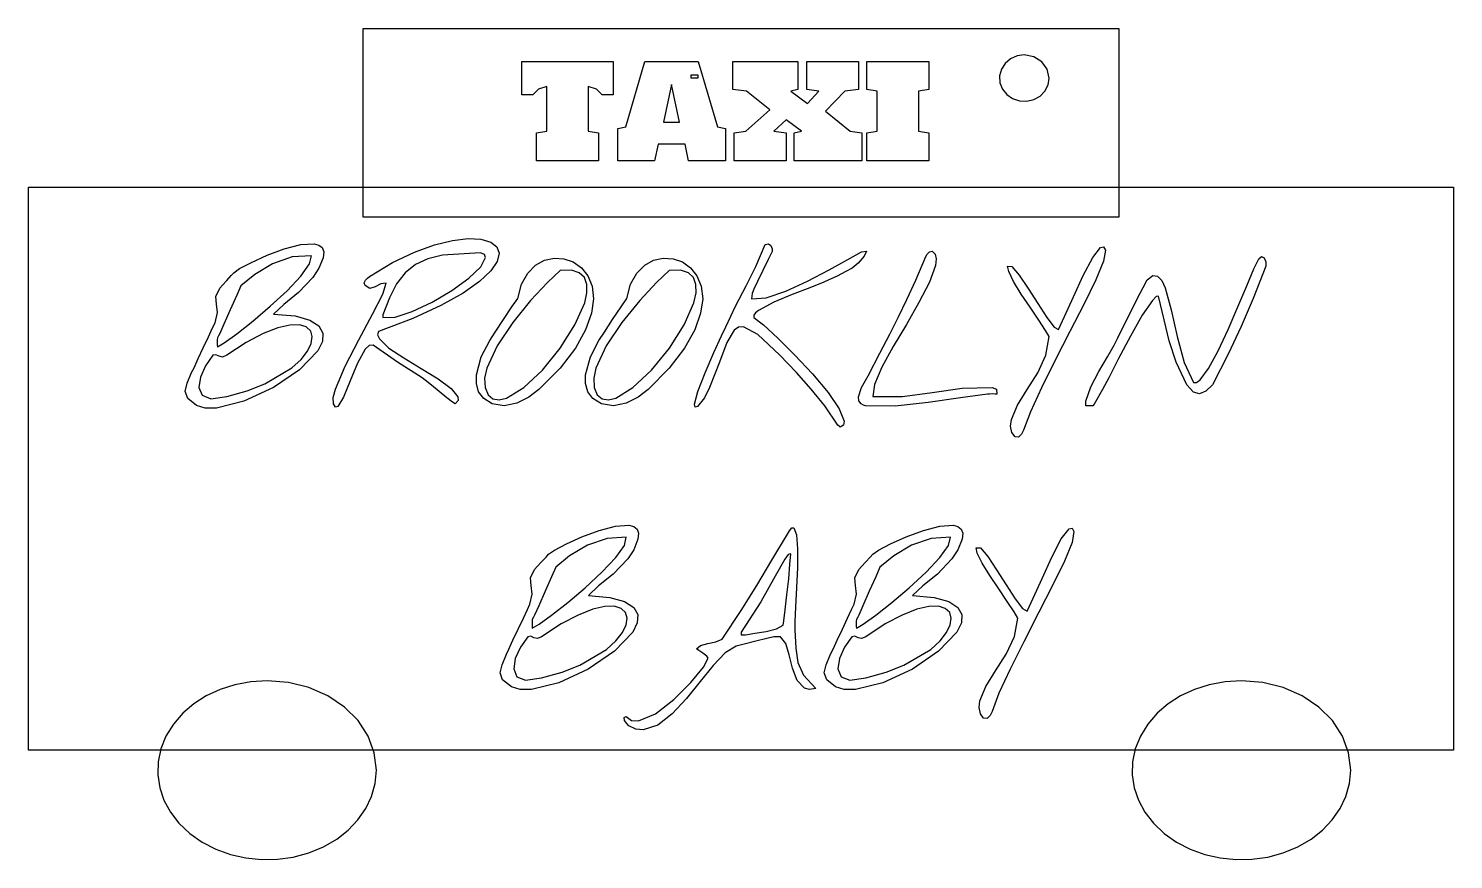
# Model space of a CAD drawing. Extents: x 0 to 114, y 0 to 66.
import ezdxf

# ---------------------------------------------------------------- set-up
doc = ezdxf.new("R2010")
doc.units = 0

msp = doc.modelspace()

# ---------------------------------------------------------------- linework, layer by layer
at = {"layer": 'Layer 1', "color": 7}
for points in [[(26.723412, 66.410436), (87.048336, 66.410436), (87.048336, 51.329205), (26.723412, 51.329205), (26.723412, 66.410436)], [(79.507721, 64.293772), (78.925858, 64.212451), (78.405262, 63.98164), (77.977566, 63.621065), (77.6744, 63.150452), (77.532227, 62.617598), (77.561477, 62.080368), (77.754728, 61.573584), (78.104557, 61.132072), (78.577606, 60.805564), (79.120589, 60.625197), (79.696193, 60.597897), (80.267107, 60.730591), (80.771335, 61.013546), (81.157666, 61.41273), (81.404964, 61.898619), (81.492093, 62.441691), (81.336151, 63.162605), (80.910884, 63.75131), (80.280128, 64.148226), (79.507721, 64.293772), (79.507721, 64.293772)], [(52.917129, 62.706274), (53.446295, 62.706274), (53.446295, 62.441691), (52.917129, 62.441691), (52.917129, 62.706274)], [(0.008171, 53.731116), (113.771188, 53.731116), (113.771188, 8.744068), (0.008171, 8.744068), (0.008171, 53.731116)], [(19.050505, 14.287585), (17.745408, 14.207583), (16.490308, 13.973919), (15.302603, 13.596104), (14.199689, 13.083648), (13.198963, 12.446062), (12.317824, 11.692857), (11.573668, 10.833545), (10.983892, 9.877635), (10.57479, 8.860496), (10.358334, 7.822344), (10.330443, 6.779972), (10.487034, 5.750169), (10.824027, 4.749726), (11.337337, 3.795432), (12.022885, 2.904079), (12.876587, 2.092456), (13.86857, 1.393973), (14.958002, 0.83307), (16.124361, 0.413089), (17.347125, 0.137368), (18.605773, 0.009248), (19.879783, 0.032068), (21.148635, 0.209168), (22.391806, 0.543888), (23.560139, 1.026432), (24.61041, 1.635287), (25.530993, 2.356219), (26.310265, 3.174994), (26.9366, 4.077378), (27.398375, 5.049138), (27.683964, 6.076038), (27.781744, 7.143844), (27.612426, 8.544027), (27.117118, 9.877635), (26.314793, 11.107195), (25.224423, 12.195232), (23.894601, 13.087353), (22.391806, 13.7438), (20.76184, 14.149052), (19.050505, 14.287585), (19.050505, 14.287585)], [(96.837907, 14.287585), (95.53281, 14.207583), (94.27771, 13.973919), (93.090005, 13.596104), (91.987091, 13.083648), (90.986365, 12.446062), (90.105226, 11.692857), (89.36107, 10.833545), (88.771294, 9.877635), (88.362192, 8.860496), (88.145736, 7.822344), (88.117845, 6.779972), (88.274436, 5.750169), (88.611429, 4.749726), (89.124739, 3.795432), (89.810287, 2.904079), (90.663989, 2.092456), (91.655972, 1.393973), (92.745404, 0.83307), (93.911763, 0.413089), (95.134527, 0.137368), (96.393175, 0.009248), (97.667185, 0.032068), (98.936037, 0.209168), (100.179208, 0.543888), (101.347541, 1.026432), (102.397812, 1.635287), (103.318395, 2.356219), (104.097667, 3.174994), (104.724002, 4.077378), (105.185777, 5.049138), (105.471366, 6.076038), (105.569146, 7.143844), (105.399828, 8.544027), (104.90452, 9.877635), (104.102195, 11.107195), (103.011825, 12.195232), (101.682003, 13.087353), (100.179208, 13.7438), (98.549242, 14.149052), (96.837907, 14.287585), (96.837907, 14.287585)]]:
    msp.add_lwpolyline(points, dxfattribs=at)
for points in [[(40.566395, 55.827116), (40.566395, 58.06988), (41.382898, 58.19905), (41.382898, 61.780234), (40.711122, 61.563196), (40.266622, 61.118776), (39.398525, 61.118776), (39.398525, 63.764606), (46.674558, 63.764606), (46.674558, 61.118776), (45.806461, 61.118776), (45.361962, 61.563196), (44.690185, 61.780234), (44.690185, 58.19905), (45.506689, 58.06988), (45.506689, 55.827116), (40.566395, 55.827116), (40.566395, 55.827116)], [(47.051853, 55.827116), (47.051853, 58.431618), (47.687382, 58.560788), (49.211909, 63.764606), (53.480426, 63.764606), (55.009981, 58.560788), (55.645509, 58.431618), (55.645509, 55.827116), (52.705198, 55.827116), (52.426328, 57.160376), (50.266008, 57.160376), (49.992164, 55.827116), (47.051853, 55.827116), (47.051853, 55.827116)], [(56.338187, 55.827116), (56.338187, 58.06988), (57.273488, 58.19389), (59.180338, 59.899207), (57.325082, 61.397832), (56.229708, 61.521842), (56.229708, 63.764606), (61.438554, 63.764606), (61.438554, 61.521842), (60.87023, 61.397832), (62.20849, 60.426309), (63.102516, 61.397832), (62.136259, 61.521842), (62.136259, 63.764606), (66.270369, 63.764606), (66.270369, 61.521842), (65.180022, 61.397832), (63.634857, 59.795861), (65.593301, 58.19389), (66.533893, 58.06988), (66.533893, 55.827116), (61.138781, 55.827116), (61.138781, 58.06988), (61.70737, 58.19389), (60.503253, 59.11374), (59.505775, 58.19389), (60.487643, 58.06988), (60.487643, 55.827116), (56.338187, 55.827116), (56.338187, 55.827116)], [(66.942145, 55.827116), (66.942145, 58.06988), (67.758648, 58.19905), (67.758648, 61.392672), (66.942145, 61.521842), (66.942145, 63.764606), (71.882439, 63.764606), (71.882439, 61.521842), (71.065935, 61.392672), (71.065935, 58.19905), (71.882439, 58.06988), (71.882439, 55.827116), (66.942145, 55.827116), (66.942145, 55.827116)], [(50.710507, 58.932871), (51.981828, 58.932871), (51.346035, 61.924934), (50.710507, 58.932871), (50.710507, 58.932871)], [(13.419835, 36.297716), (12.725305, 36.843286), (12.526867, 37.405525), (12.675695, 38.066982), (13.02296, 38.910208), (13.221398, 39.307083), (13.552126, 40.034686), (13.965537, 40.894581), (14.378948, 41.771144), (14.709677, 42.482211), (14.908114, 42.895622), (15.090015, 43.705907), (15.007333, 44.383901), (14.957724, 44.995749), (15.271916, 45.673743), (15.48689, 45.905254), (15.834155, 46.285592), (16.197956, 46.66593), (16.396394, 46.89744), (16.859414, 47.228169), (17.818527, 47.724262), (19.05876, 48.286501), (20.431284, 48.79913), (21.737663, 49.146395), (22.812531, 49.212541), (23.197004, 49.109192), (23.457453, 48.898349), (23.581479, 48.563483), (23.523598, 48.088063), (23.197007, 47.248836), (22.713313, 46.517102), (21.555762, 45.309942), (20.381675, 44.367365), (19.57139, 43.590152), (21.287052, 43.43719), (22.465266, 43.110596), (23.188749, 42.643435), (23.507062, 42.0688), (23.474002, 41.403275), (23.110187, 40.663335), (21.654981, 39.141983), (19.554853, 37.719585), (17.206679, 36.628444), (15.023869, 36.08261), (14.118506, 36.078442), (13.419835, 36.297716), (13.419835, 36.297716)], [(24.366957, 36.430007), (24.338024, 36.913599), (24.515785, 37.603962), (25.276461, 39.42297), (26.367866, 41.539634), (27.475886, 43.573616), (28.302708, 45.194187), (28.567291, 46.054081), (28.137344, 46.004472), (27.690728, 45.772962), (27.26078, 45.64067), (26.880574, 45.872181), (26.814429, 46.087154), (26.913647, 46.302128), (27.079012, 46.467492), (27.244376, 46.599784), (29.079921, 47.703591), (30.816247, 48.534547), (32.428483, 49.117456), (33.858951, 49.477124), (35.103252, 49.625952), (36.124311, 49.576343), (36.90579, 49.34897), (37.397749, 48.964494), (37.579583, 48.447727), (37.430822, 47.790407), (36.930561, 47.033862), (36.025092, 46.186373), (34.706311, 45.260329), (32.932911, 44.268146), (30.69219, 43.247021), (27.938906, 42.201092), (27.876796, 41.919906), (28.021456, 41.60578), (28.782132, 40.878177), (29.972756, 40.084428), (31.361817, 39.240937), (32.7014, 38.41438), (33.759732, 37.653439), (34.288898, 36.975577), (34.301202, 36.682055), (34.073792, 36.430007), (33.858951, 36.54563), (33.395931, 36.909432), (32.78395, 37.405525), (32.172234, 37.901618), (31.676141, 38.298492), (31.444631, 38.49693), (29.460259, 39.737295), (27.525363, 41.109687), (27.21127, 41.076581), (26.896979, 40.778958), (26.285183, 39.671149), (25.689872, 38.248751), (25.160706, 36.942504), (24.714222, 36.198232), (24.528187, 36.148722), (24.366957, 36.430007), (24.366957, 36.430007)], [(64.633129, 34.726622), (63.574797, 36.264378), (62.500061, 37.603962), (61.309437, 38.926877), (59.969854, 40.332606), (58.23366, 41.952913), (57.092513, 42.564893), (56.683303, 42.540085), (56.348506, 42.30031), (55.769598, 41.308124), (55.174287, 39.737295), (54.364134, 37.719585), (53.983663, 36.909432), (53.421424, 36.214901), (53.218886, 36.165325), (53.17351, 36.380266), (53.438093, 37.405525), (54.016736, 38.893804), (54.727935, 40.514375), (55.339651, 41.853959), (55.67038, 42.564893), (56.480798, 44.284683), (57.290951, 45.839108), (58.0847, 47.393533), (58.812303, 49.146395), (59.076886, 49.196005), (59.275323, 49.063713), (59.374542, 48.815667), (59.374542, 48.584156), (59.060482, 47.955772), (58.630534, 47.079341), (58.216991, 46.202909), (57.919335, 45.574525), (57.787044, 45.22726), (57.720898, 44.813849), (58.911522, 44.896531), (60.465947, 45.425697), (62.202405, 46.219446), (63.922194, 47.12895), (65.410474, 47.955772), (66.501879, 48.551084), (66.915157, 48.617229), (66.733389, 48.220355), (66.2537, 47.658116), (65.757607, 47.261241), (65.261514, 46.980122), (64.566983, 46.632857), (63.905526, 46.318664), (63.508651, 46.136764), (62.384173, 45.69028), (60.96204, 45.161114), (59.506833, 44.549266), (58.283137, 43.887808), (58.051627, 43.689371), (57.902931, 43.50747), (57.919335, 43.325569), (58.680011, 42.730258), (59.837562, 41.671926), (61.19355, 40.315938), (62.599279, 38.811254), (63.83938, 37.32271), (64.732348, 36.016464), (65.129222, 35.024278), (65.075479, 34.705951), (64.815162, 34.544589), (64.715943, 34.627403), (64.633129, 34.726622), (64.633129, 34.726622)], [(78.523736, 34.13131), (78.412182, 34.639772), (78.474259, 35.173238), (78.953684, 36.31412), (79.731029, 37.570889), (80.574255, 38.893804), (81.235712, 40.315938), (81.500295, 41.787813), (81.202639, 42.283774), (80.657069, 43.110596), (79.978943, 44.135855), (79.268008, 45.194187), (78.656028, 46.186373), (78.259153, 46.980122), (78.176604, 47.410069), (78.523736, 47.393533), (79.102644, 46.699003), (79.813579, 45.64067), (80.574255, 44.433511), (81.301858, 43.325569), (81.880766, 42.548357), (82.244567, 42.349919), (82.723992, 43.391715), (83.435191, 44.962677), (84.212271, 46.66593), (84.972947, 48.121136), (85.601332, 48.914885), (85.837108, 48.968629), (85.981802, 48.699911), (85.832842, 47.82348), (85.221126, 46.335201), (84.278417, 44.400438), (83.153939, 42.201092), (81.979984, 39.902394), (80.888579, 37.703181), (79.995612, 35.784954), (79.449777, 34.313343), (79.284413, 33.999019), (79.052902, 33.767508), (78.771915, 33.784177), (78.523736, 34.13131), (78.523736, 34.13131)], [(15.090015, 41.68833), (15.073479, 41.539634), (15.073479, 41.324793), (15.073479, 41.126355), (15.090015, 40.977395), (15.635718, 41.291455), (16.627904, 42.019058), (17.917746, 43.027913), (19.306807, 44.218537), (20.646258, 45.45877), (21.754199, 46.632857), (22.44873, 47.59197), (22.597558, 48.253428), (21.059669, 48.154209), (19.488708, 47.608507), (18.066574, 46.765148), (16.958633, 45.855644), (16.627904, 45.094968), (16.115274, 43.937417), (15.602645, 42.779867), (15.271916, 42.035727), (15.189234, 41.853959), (15.090015, 41.68833), (15.090015, 41.68833)], [(28.302708, 43.325569), (29.278226, 43.342106), (30.650882, 43.78859), (32.221711, 44.549266), (33.792805, 45.475306), (35.148793, 46.467492), (36.124311, 47.376996), (36.488112, 48.1046), (36.405562, 48.348515), (36.091238, 48.484938), (33.048533, 48.303037), (31.882781, 48.013653), (30.898796, 47.542361), (30.076109, 46.876763), (29.394113, 46.004472), (28.815272, 44.896537), (28.302708, 43.524006), (28.302708, 43.325569), (28.302708, 43.325569)], [(37.033947, 36.430007), (36.347553, 36.843253), (35.942542, 37.388856), (35.764709, 38.03801), (35.760509, 38.72844), (36.157384, 40.183646), (36.83551, 41.473488), (37.265457, 42.151482), (37.926915, 43.160205), (38.604776, 44.168928), (39.067797, 44.830385), (39.365452, 45.971396), (39.861546, 46.84783), (40.49413, 47.488624), (41.201129, 47.889626), (41.970008, 48.059124), (42.755554, 48.005381), (43.499694, 47.753204), (44.144615, 47.294314), (44.657212, 46.653524), (45.00451, 45.822571), (45.1243, 44.817986), (44.954768, 43.656298), (44.48348, 42.341651), (43.664926, 40.878177), (42.441296, 39.278342), (40.754513, 37.554485), (39.960764, 36.942504), (39.001651, 36.479484), (37.99306, 36.264378), (37.033947, 36.430007), (37.033947, 36.430007)], [(45.748517, 36.430007), (45.062321, 36.843253), (44.657112, 37.388856), (44.479412, 38.03801), (44.475344, 38.72844), (44.872218, 40.183646), (45.55008, 41.473488), (45.980027, 42.151482), (46.641485, 43.160205), (47.319611, 44.168928), (47.782631, 44.830385), (48.080287, 45.971396), (48.57638, 46.84783), (49.208833, 47.488624), (49.9157, 47.889626), (50.684677, 48.059124), (51.470125, 48.005381), (52.214264, 47.753204), (52.859185, 47.294314), (53.371881, 46.653524), (53.71908, 45.822571), (53.839002, 44.817986), (53.669603, 43.656298), (53.198315, 42.341651), (52.379761, 40.878177), (51.156032, 39.278342), (49.469348, 37.554485), (48.675599, 36.942504), (47.716486, 36.479484), (46.707631, 36.264378), (45.748517, 36.430007), (45.748517, 36.430007)], [(66.48521, 36.430007), (66.299307, 36.657251), (66.270369, 36.975577), (66.501879, 37.719585), (67.031045, 38.662294), (67.973489, 40.464898), (68.767238, 41.98625), (69.461769, 43.358642), (70.123226, 44.747703), (70.834425, 46.302128), (71.644578, 48.187282), (71.743797, 48.369183), (71.92583, 48.56762), (72.15734, 48.617229), (72.38885, 48.385719), (72.475534, 47.992979), (72.405255, 47.476215), (71.92583, 46.136764), (71.099008, 44.516193), (70.090153, 42.76333), (69.04849, 40.994064), (68.138854, 39.356824), (67.543542, 37.967764), (67.41125, 36.991981), (69.776093, 37.00865), (72.15734, 37.32271), (74.538587, 37.670108), (76.936238, 37.736253), (77.30004, 37.587293), (77.316709, 37.190419), (77.167749, 37.190419), (76.952907, 37.207087), (76.721397, 37.190419), (76.572437, 37.190419), (74.406296, 36.893027), (71.843016, 36.512557), (69.197186, 36.23157), (66.832607, 36.247974), (66.667243, 36.31412), (66.48521, 36.430007), (66.48521, 36.430007)], [(84.427377, 36.628444), (84.824251, 37.769326), (85.46904, 39.009691), (86.147166, 40.166977), (86.676332, 41.109687), (86.973988, 41.704998), (87.437009, 42.631039), (87.982579, 43.722444), (88.528413, 44.797312), (88.991434, 45.723353), (89.305494, 46.335201), (89.772681, 46.674191), (90.148984, 46.632857), (90.475579, 46.281464), (90.7607, 45.69028), (91.240389, 43.937417), (91.703409, 41.804217), (92.265648, 39.720626), (93.026324, 38.116459), (93.261836, 38.120626), (93.538822, 38.331565), (94.216948, 39.240937), (94.977624, 40.663335), (95.771373, 42.366456), (96.565122, 44.168928), (97.276057, 45.839108), (97.838295, 47.195096), (98.218766, 48.005381), (98.450276, 48.203818), (98.665117, 48.071527), (98.781005, 47.757334), (98.781005, 47.426606), (97.788818, 44.830385), (96.829705, 42.597966), (95.787777, 40.398752), (94.531008, 37.934691), (94.010143, 37.430296), (93.505749, 37.207087), (93.001454, 37.355882), (92.48049, 37.934691), (91.620595, 39.753699), (91.075025, 41.440415), (90.67815, 43.143668), (90.231534, 45.028822), (90.033097, 44.991615), (89.735441, 44.681557), (88.925288, 43.490934), (87.982579, 41.820621), (87.040134, 40.034686), (86.246385, 38.49693), (85.750292, 37.554485), (85.535186, 37.190419), (85.287272, 36.760736), (85.072166, 36.39667), (84.989616, 36.247974), (84.427377, 36.247974), (84.410708, 36.430007), (84.427377, 36.628444), (84.427377, 36.628444)], [(36.455039, 37.736253), (36.694917, 37.13264), (37.083424, 36.810213), (37.587852, 36.735832), (38.174829, 36.876359), (39.547486, 37.719585), (41.035765, 39.108645), (42.457899, 40.861772), (43.631853, 42.730258), (44.409198, 44.499656), (44.582765, 45.285134), (44.574563, 45.954863), (44.384261, 46.504693), (43.979251, 46.89744), (43.346666, 47.100011), (42.44123, 47.079341), (41.432639, 46.103691), (40.093056, 44.665021), (38.670922, 42.912158), (37.414153, 41.06021), (36.587331, 39.274274), (36.413731, 38.459723), (36.455039, 37.736253), (36.455039, 37.736253)], [(45.169874, 37.736253), (45.409553, 37.13264), (45.798259, 36.810213), (46.302488, 36.735832), (46.889664, 36.876359), (48.262056, 37.719585), (49.750335, 39.108645), (51.172469, 40.861772), (52.346688, 42.730258), (53.123768, 44.499656), (53.297434, 45.285134), (53.289133, 45.954863), (53.09903, 46.504693), (52.693821, 46.89744), (52.061369, 47.100011), (51.156065, 47.079341), (50.14721, 46.103691), (48.807891, 44.665021), (47.385757, 42.912158), (46.128988, 41.06021), (45.302166, 39.274274), (45.128467, 38.459723), (45.169874, 37.736253), (45.169874, 37.736253)], [(14.726214, 40.299269), (14.147438, 39.456043), (13.734027, 38.563075), (13.618272, 37.736253), (13.866319, 37.107869), (14.560849, 36.826882), (15.834155, 37.00865), (17.471265, 37.459301), (18.876859, 38.017505), (21.026596, 39.290678), (21.770739, 39.964505), (22.283365, 40.629998), (22.585165, 41.250279), (22.663704, 41.787813), (22.535556, 42.238315), (22.184147, 42.564893), (21.634314, 42.734398), (20.877768, 42.713721), (19.914534, 42.49461), (18.744568, 42.035727), (17.38859, 41.320493), (15.834155, 40.299269), (15.503426, 40.150573), (15.222307, 40.216719), (14.97426, 40.332606), (14.726214, 40.299269), (14.726214, 40.299269)], [(38.555299, 13.808161), (37.860769, 14.353731), (37.662332, 14.91597), (37.811027, 15.577427), (38.158425, 16.420653), (38.356862, 16.817528), (38.687591, 17.545131), (39.100869, 18.405026), (39.514413, 19.281589), (39.845141, 19.992524), (40.043579, 20.406067), (40.225347, 21.216485), (40.142797, 21.894346), (40.093056, 22.506062), (40.40738, 23.184188), (40.622222, 23.415699), (40.969619, 23.796169), (41.333421, 24.176375), (41.531858, 24.407885), (41.994878, 24.738613), (42.953992, 25.234707), (44.194092, 25.796945), (45.566749, 26.309707), (46.872995, 26.65684), (47.947996, 26.722986), (48.332402, 26.6196), (48.592785, 26.408661), (48.716841, 26.073931), (48.65893, 25.598508), (48.332336, 24.759284), (47.848777, 24.027414), (46.691227, 22.820387), (45.517007, 21.877942), (44.706854, 21.100597), (46.422509, 20.947602), (47.600598, 20.621173), (48.324167, 20.153886), (48.642526, 19.579245), (48.609387, 18.91372), (48.245652, 18.17378), (46.790445, 16.652428), (44.690185, 15.23003), (42.342011, 14.138889), (40.159201, 13.593055), (39.253964, 13.588887), (38.555299, 13.808161), (38.555299, 13.808161)], [(47.931327, 10.69931), (47.782631, 10.86441), (47.600598, 11.112589), (47.551121, 11.344099), (47.73289, 11.443318), (48.150435, 11.112589), (48.708672, 11.079516), (50.06466, 11.658159), (51.53627, 12.799306), (52.892258, 14.155293), (53.884445, 15.37899), (54.281319, 16.106593), (54.149028, 16.255553), (53.834968, 16.486799), (53.520643, 16.701905), (53.338874, 16.850865), (53.652934, 17.098779), (54.248246, 17.264144), (54.8933, 17.412839), (55.389393, 17.611277), (56.910745, 19.89357), (58.150845, 21.894346), (59.358138, 23.92846), (60.763603, 26.27637), (60.957939, 26.520415), (61.111, 26.524549), (61.309437, 25.96231), (61.391987, 24.821163), (61.391987, 23.349553), (61.325841, 21.728982), (61.243292, 20.20763), (61.177146, 19.000337), (61.177146, 18.355549), (61.259696, 16.883673), (61.42506, 15.742792), (61.871676, 14.734201), (62.863862, 13.675869), (62.363602, 13.593055), (61.954226, 13.708677), (61.375583, 14.320658), (61.011781, 15.296175), (60.747198, 16.371176), (60.465947, 17.280548), (60.052668, 17.79331), (59.953449, 17.79331), (59.788085, 17.809714), (59.622721, 17.79331), (59.506833, 17.79331), (58.944594, 17.661018), (58.068296, 17.446177), (57.142255, 17.214402), (56.51387, 17.049302), (55.637307, 16.520136), (54.678194, 15.511281), (53.63653, 14.237843), (52.545125, 12.88212), (51.403979, 11.658159), (50.246428, 10.748787), (49.088878, 10.368582), (48.501867, 10.426294), (47.931327, 10.69931), (47.931327, 10.69931)], [(64.434692, 13.808161), (63.740161, 14.353731), (63.541724, 14.91597), (63.690684, 15.577427), (64.037817, 16.420653), (64.236254, 16.817528), (64.566983, 17.545131), (64.980526, 18.405026), (65.393805, 19.281589), (65.724534, 19.992524), (65.922971, 20.406067), (66.105004, 21.216485), (66.02219, 21.894346), (65.972713, 22.506062), (66.286773, 23.184188), (66.501879, 23.415699), (66.849012, 23.796169), (67.212813, 24.176375), (67.41125, 24.407885), (67.874271, 24.738613), (68.833384, 25.234707), (70.073749, 25.796945), (71.446141, 26.309707), (72.752652, 26.65684), (73.827388, 26.722986), (74.211927, 26.6196), (74.472442, 26.408661), (74.596399, 26.073931), (74.538587, 25.598508), (74.21196, 24.759284), (73.72817, 24.027414), (72.570619, 22.820387), (71.396664, 21.877942), (70.586246, 21.100597), (72.301935, 20.947602), (73.480255, 20.621173), (74.203691, 20.153886), (74.521919, 19.579245), (74.488978, 18.91372), (74.125044, 18.17378), (72.669838, 16.652428), (70.569842, 15.23003), (68.221668, 14.138889), (66.038858, 13.593055), (65.133389, 13.588887), (64.434692, 13.808161), (64.434692, 13.808161)], [(76.010198, 11.641755), (75.898643, 12.150217), (75.960721, 12.683683), (76.440145, 13.824565), (77.21749, 15.081334), (78.060716, 16.404249), (78.722174, 17.826383), (78.986757, 19.298258), (78.689101, 19.794086), (78.143531, 20.621173), (77.465404, 21.646167), (76.75447, 22.704499), (76.142489, 23.696686), (75.745615, 24.490435), (75.663065, 24.920647), (76.010198, 24.903978), (76.589106, 24.209448), (77.30004, 23.151116), (78.060716, 21.944088), (78.788319, 20.836014), (79.367227, 20.058669), (79.731029, 19.860232), (80.210453, 20.90216), (80.921652, 22.473254), (81.698732, 24.176375), (82.459409, 25.631581), (83.087793, 26.42533), (83.32357, 26.479107), (83.468264, 26.210224), (83.319303, 25.333925), (82.707587, 23.845646), (81.764878, 21.91075), (80.6404, 19.711537), (79.466446, 17.412839), (78.375041, 15.213625), (77.482073, 13.295399), (76.936238, 11.823788), (76.770874, 11.509464), (76.539364, 11.277953), (76.258377, 11.294622), (76.010198, 11.641755), (76.010198, 11.641755)], [(40.225347, 19.198775), (40.208943, 19.050079), (40.208943, 18.835238), (40.208943, 18.6368), (40.225347, 18.48784), (40.771182, 18.8019), (41.763368, 19.529503), (43.05321, 20.538358), (44.442271, 21.728982), (45.78159, 22.969082), (46.889664, 24.143302), (47.584194, 25.102415), (47.73289, 25.763873), (46.195133, 25.664654), (44.62404, 25.119084), (43.201906, 24.275593), (42.094097, 23.365957), (41.763368, 22.605545), (41.250606, 21.44773), (40.738109, 20.290444), (40.40738, 19.546172), (40.324566, 19.364404), (40.225347, 19.198775), (40.225347, 19.198775)], [(66.105004, 19.198775), (66.088335, 19.050079), (66.088335, 18.835238), (66.088335, 18.6368), (66.105004, 18.48784), (66.650574, 18.8019), (67.642761, 19.529503), (68.932603, 20.538358), (70.321663, 21.728982), (71.661247, 22.969082), (72.769056, 24.143302), (73.463587, 25.102415), (73.612547, 25.763873), (72.074526, 25.664654), (70.503697, 25.119084), (69.081563, 24.275593), (67.973489, 23.365957), (67.642761, 22.605545), (67.130263, 21.44773), (66.617501, 20.290444), (66.286773, 19.546172), (66.204223, 19.364404), (66.105004, 19.198775), (66.105004, 19.198775)], [(56.894076, 17.975343), (57.059441, 17.958674), (57.257878, 17.975343), (58.00215, 18.090966), (58.895117, 18.239926), (59.721939, 18.454767), (60.251105, 18.735754), (60.300582, 19.083152), (60.41647, 19.959715), (60.548761, 21.150339), (60.697457, 22.439916), (60.796675, 23.597732), (60.862821, 24.440958), (60.652081, 24.374812), (60.383397, 24.01101), (59.606052, 22.638354), (58.46517, 20.587835), (56.894076, 18.17378), (56.894076, 17.975343), (56.894076, 17.975343)], [(39.861546, 17.809714), (39.282903, 16.966488), (38.869359, 16.07352), (38.753737, 15.246698), (39.001651, 14.618314), (39.696181, 14.337327), (40.969619, 14.519095), (42.60666, 14.969746), (44.012324, 15.52795), (46.162061, 16.801124), (46.906134, 17.47495), (47.41883, 18.140443), (47.720554, 18.760724), (47.799036, 19.298258), (47.670944, 19.74871), (47.319611, 20.075338), (46.769742, 20.24487), (46.0131, 20.224298), (45.049952, 20.005091), (43.880032, 19.546172), (42.523945, 18.830938), (40.969619, 17.809714), (40.63889, 17.661018), (40.357639, 17.727164), (40.109724, 17.843051), (39.861546, 17.809714), (39.861546, 17.809714)], [(65.741203, 17.809714), (65.162295, 16.966488), (64.749016, 16.07352), (64.633129, 15.246698), (64.881308, 14.618314), (65.575838, 14.337327), (66.849012, 14.519095), (68.486152, 14.969746), (69.891716, 15.52795), (72.041453, 16.801124), (72.785626, 17.47495), (73.298222, 18.140443), (73.600078, 18.760724), (73.678693, 19.298258), (73.550469, 19.74871), (73.199004, 20.075338), (72.649167, 20.24487), (71.892757, 20.224298), (70.929477, 20.005091), (69.759425, 19.546172), (68.403536, 18.830938), (66.849012, 17.809714), (66.518283, 17.661018), (66.237296, 17.727164), (65.989117, 17.843051), (65.741203, 17.809714), (65.741203, 17.809714)]]:
    msp.add_lwpolyline(points, close=True, dxfattribs=at)

doc.saveas('drawing.dxf')
